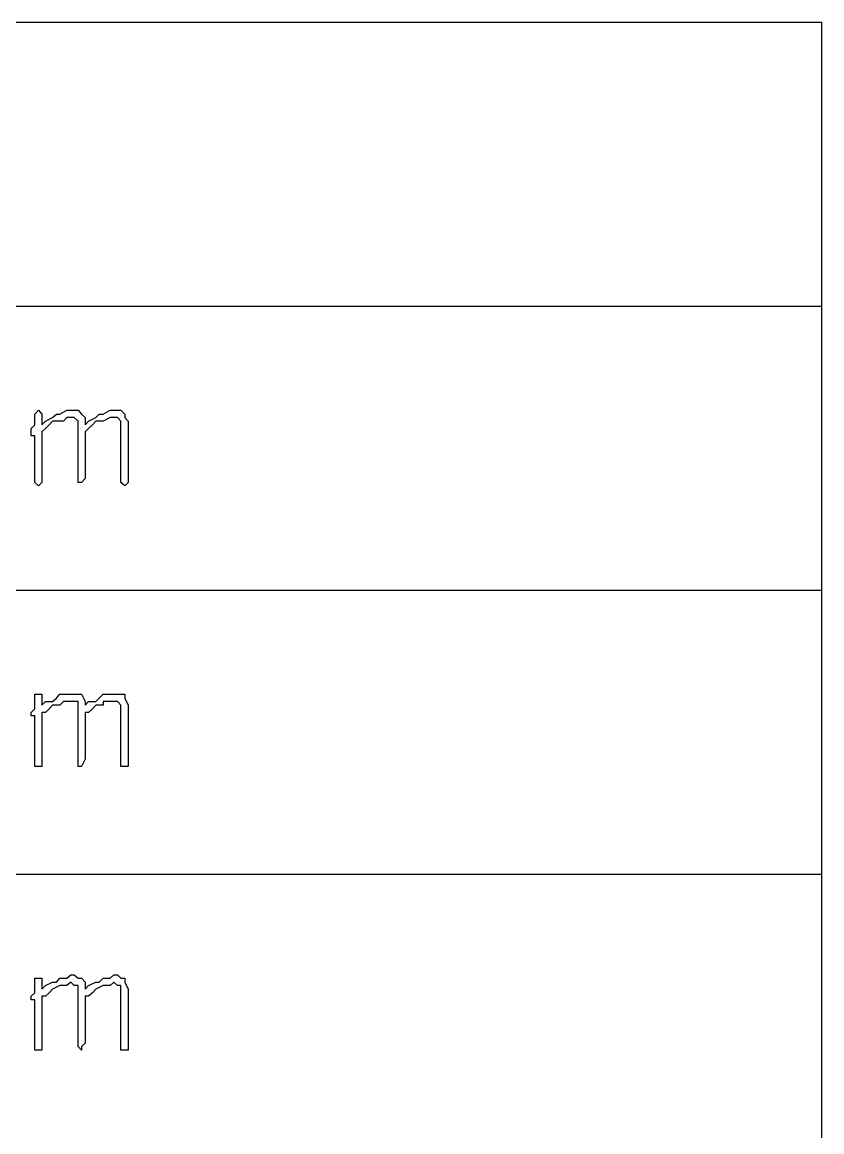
# Model space of a CAD drawing. Header units: millimetres. Extents: x -518.8 to -461.2, y 3.5 to 44.2.
# Drawn here: x -510.25 to -508.834, y 11.199 to 13.165 of the extents above; entities that cross this region are included whole.
import ezdxf

# ---------------------------------------------------------------- set-up
doc = ezdxf.new("R2010")
doc.units = ezdxf.units.MM
doc.header["$MEASUREMENT"] = 0
for name, color, linetype in [('14', 14, 'Continuous'), ('7', 7, 'Continuous'), ('MYSOLIDS', 7, 'Continuous')]:
    doc.layers.add(name, color=color, linetype=linetype)

msp = doc.modelspace()

# ---------------------------------------------------------------- linework, layer by layer
at = {"layer": '14'}
for points in [[(-513.9391, 13.1646), (-508.8339, 13.1646)], [(-513.9391, 12.6616), (-508.8339, 12.6616)]]:
    msp.add_lwpolyline(points, dxfattribs=at)
at = {"layer": '7'}
for points in [[(-513.9391, 9.1541), (-508.8339, 9.1541), (-508.8339, 9.1541), (-508.8339, 13.1646)], [(-513.9391, 12.1586), (-508.8339, 12.1586)], [(-513.9391, 11.6556), (-508.8339, 11.6556)]]:
    msp.add_lwpolyline(points, dxfattribs=at)
at = {"layer": 'MYSOLIDS'}
for points in [[(-510.1384, 12.4518), (-510.1324, 12.4578), (-510.1196, 12.4646), (-510.1136, 12.4706), (-510.1068, 12.4706), (-510.094, 12.4774), (-510.088, 12.4774), (-510.0812, 12.4774), (-510.0752, 12.4774), (-510.0684, 12.4706), (-510.0684, 12.4646), (-510.0624, 12.4578), (-510.0624, 12.4451), (-510.0624, 12.4391), (-510.0624, 12.4323), (-510.0624, 12.4195), (-510.0624, 12.4135), (-510.0624, 12.4007), (-510.0624, 12.3947), (-510.0624, 12.3819), (-510.0624, 12.3751), (-510.0624, 12.3624), (-510.0624, 12.3624), (-510.0624, 12.3563), (-510.0624, 12.3563), (-510.0624, 12.3496), (-510.0624, 12.3496), (-510.0684, 12.3436), (-510.0684, 12.3436), (-510.0752, 12.3496), (-510.0752, 12.3496), (-510.0752, 12.3563), (-510.0752, 12.3624), (-510.0752, 12.3691), (-510.0752, 12.3751), (-510.0752, 12.3879), (-510.0752, 12.3947), (-510.0752, 12.4007), (-510.0752, 12.4135), (-510.0752, 12.4195), (-510.0752, 12.4323), (-510.0752, 12.4391), (-510.0752, 12.4518), (-510.0752, 12.4578), (-510.0812, 12.4646), (-510.088, 12.4646), (-510.088, 12.4646), (-510.094, 12.4646), (-510.1068, 12.4578), (-510.1068, 12.4578), (-510.1196, 12.4578), (-510.1256, 12.4518), (-510.1324, 12.4451), (-510.1384, 12.4391), (-510.1384, 12.3563), (-510.1451, 12.3496), (-510.1451, 12.3496), (-510.1451, 12.3496), (-510.1451, 12.3496), (-510.1511, 12.3496), (-510.1511, 12.3496), (-510.1511, 12.3563), (-510.1511, 12.3563), (-510.1511, 12.4451), (-510.1511, 12.4518), (-510.1511, 12.4578), (-510.1579, 12.4646), (-510.1639, 12.4646), (-510.1639, 12.4646), (-510.1707, 12.4646), (-510.1767, 12.4578), (-510.1835, 12.4578), (-510.1963, 12.4578), (-510.2023, 12.4518), (-510.209, 12.4451), (-510.2151, 12.4391), (-510.2151, 12.3563), (-510.2151, 12.3496), (-510.2151, 12.3496), (-510.2211, 12.3436), (-510.2211, 12.3436), (-510.2278, 12.3496), (-510.2278, 12.3496), (-510.2278, 12.3563), (-510.2278, 12.3563), (-510.2278, 12.4323), (-510.2278, 12.4323), (-510.2278, 12.4323), (-510.2339, 12.4323), (-510.2339, 12.4323), (-510.2339, 12.4391), (-510.2339, 12.4391), (-510.2339, 12.4391), (-510.2339, 12.4391), (-510.2339, 12.4451), (-510.2339, 12.4451), (-510.2278, 12.4518), (-510.2278, 12.4518), (-510.2278, 12.4646), (-510.2278, 12.4706), (-510.2278, 12.4706), (-510.2211, 12.4774), (-510.2211, 12.4774), (-510.2151, 12.4706), (-510.2151, 12.4706), (-510.2151, 12.4646), (-510.2151, 12.4646), (-510.2151, 12.4518), (-510.209, 12.4578), (-510.1963, 12.4646), (-510.1895, 12.4706), (-510.1835, 12.4706), (-510.1707, 12.4774), (-510.1639, 12.4774), (-510.1579, 12.4774), (-510.1511, 12.4774), (-510.1451, 12.4706), (-510.1384, 12.4646), (-510.1384, 12.4578), (-510.1384, 12.4518), (-510.1384, 12.4518), (-510.1384, 12.4518), (-510.1384, 12.4518)], [(-510.1384, 11.9548), (-510.1324, 11.9616), (-510.1196, 11.9616), (-510.1136, 11.9676), (-510.1068, 11.9744), (-510.094, 11.9744), (-510.088, 11.9744), (-510.0812, 11.9744), (-510.0752, 11.9744), (-510.0684, 11.9744), (-510.0684, 11.9676), (-510.0624, 11.9548), (-510.0624, 11.9488), (-510.0624, 11.936), (-510.0624, 11.9293), (-510.0624, 11.9172), (-510.0624, 11.9105), (-510.0624, 11.8977), (-510.0624, 11.8917), (-510.0624, 11.8789), (-510.0624, 11.8721), (-510.0624, 11.8594), (-510.0624, 11.8594), (-510.0624, 11.8533), (-510.0624, 11.8533), (-510.0624, 11.8466), (-510.0624, 11.8466), (-510.0684, 11.8466), (-510.0684, 11.8466), (-510.0752, 11.8466), (-510.0752, 11.8466), (-510.0752, 11.8533), (-510.0752, 11.8594), (-510.0752, 11.8661), (-510.0752, 11.8789), (-510.0752, 11.8849), (-510.0752, 11.8977), (-510.0752, 11.9045), (-510.0752, 11.9105), (-510.0752, 11.9172), (-510.0752, 11.9293), (-510.0752, 11.936), (-510.0752, 11.9488), (-510.0752, 11.9548), (-510.0812, 11.9616), (-510.088, 11.9616), (-510.088, 11.9616), (-510.094, 11.9616), (-510.1068, 11.9616), (-510.1068, 11.9548), (-510.1196, 11.9548), (-510.1256, 11.9488), (-510.1324, 11.9421), (-510.1384, 11.9421), (-510.1384, 11.8594), (-510.1451, 11.8466), (-510.1451, 11.8466), (-510.1451, 11.8466), (-510.1451, 11.8466), (-510.1511, 11.8466), (-510.1511, 11.8466), (-510.1511, 11.8594), (-510.1511, 11.8594), (-510.1511, 11.9488), (-510.1511, 11.9488), (-510.1511, 11.9616), (-510.1579, 11.9616), (-510.1639, 11.9616), (-510.1639, 11.9616), (-510.1707, 11.9616), (-510.1767, 11.9616), (-510.1835, 11.9548), (-510.1963, 11.9548), (-510.2023, 11.9488), (-510.209, 11.9421), (-510.2151, 11.9421), (-510.2151, 11.8533), (-510.2151, 11.8466), (-510.2151, 11.8466), (-510.2211, 11.8466), (-510.2211, 11.8466), (-510.2278, 11.8466), (-510.2278, 11.8466), (-510.2278, 11.8533), (-510.2278, 11.8533), (-510.2278, 11.936), (-510.2278, 11.936), (-510.2278, 11.936), (-510.2339, 11.936), (-510.2339, 11.936), (-510.2339, 11.936), (-510.2339, 11.936), (-510.2339, 11.936), (-510.2339, 11.936), (-510.2339, 11.9421), (-510.2339, 11.9421), (-510.2278, 11.9488), (-510.2278, 11.9488), (-510.2278, 11.9676), (-510.2278, 11.9744), (-510.2278, 11.9744), (-510.2211, 11.9744), (-510.2211, 11.9744), (-510.2151, 11.9744), (-510.2151, 11.9744), (-510.2151, 11.9676), (-510.2151, 11.9676), (-510.2151, 11.9548), (-510.209, 11.9616), (-510.1963, 11.9616), (-510.1895, 11.9676), (-510.1835, 11.9744), (-510.1707, 11.9744), (-510.1639, 11.9744), (-510.1579, 11.9744), (-510.1511, 11.9744), (-510.1451, 11.9744), (-510.1384, 11.9616), (-510.1384, 11.9548), (-510.1384, 11.9548), (-510.1384, 11.9548), (-510.1384, 11.9548), (-510.1384, 11.9548)], [(-510.1384, 11.4518), (-510.1324, 11.4586), (-510.1196, 11.4646), (-510.1136, 11.4646), (-510.1068, 11.4714), (-510.094, 11.4714), (-510.088, 11.4774), (-510.0812, 11.4774), (-510.0752, 11.4714), (-510.0684, 11.4714), (-510.0684, 11.4646), (-510.0624, 11.4518), (-510.0624, 11.4458), (-510.0624, 11.4398), (-510.0624, 11.427), (-510.0624, 11.4203), (-510.0624, 11.4075), (-510.0624, 11.4015), (-510.0624, 11.3887), (-510.0624, 11.3819), (-510.0624, 11.3691), (-510.0624, 11.3631), (-510.0624, 11.3631), (-510.0624, 11.3503), (-510.0624, 11.3503), (-510.0624, 11.3443), (-510.0624, 11.3443), (-510.0684, 11.3443), (-510.0684, 11.3443), (-510.0752, 11.3443), (-510.0752, 11.3443), (-510.0752, 11.3503), (-510.0752, 11.3563), (-510.0752, 11.3631), (-510.0752, 11.3759), (-510.0752, 11.3819), (-510.0752, 11.3947), (-510.0752, 11.4015), (-510.0752, 11.4075), (-510.0752, 11.4203), (-510.0752, 11.427), (-510.0752, 11.4398), (-510.0752, 11.4458), (-510.0752, 11.4586), (-510.0812, 11.4586), (-510.088, 11.4646), (-510.088, 11.4646), (-510.094, 11.4586), (-510.1068, 11.4586), (-510.1068, 11.4586), (-510.1196, 11.4518), (-510.1256, 11.4458), (-510.1324, 11.4398), (-510.1384, 11.4398), (-510.1384, 11.3563), (-510.1451, 11.3503), (-510.1451, 11.3503), (-510.1451, 11.3443), (-510.1451, 11.3443), (-510.1511, 11.3503), (-510.1511, 11.3503), (-510.1511, 11.3563), (-510.1511, 11.3563), (-510.1511, 11.4458), (-510.1511, 11.4458), (-510.1511, 11.4586), (-510.1579, 11.4586), (-510.1639, 11.4646), (-510.1639, 11.4646), (-510.1707, 11.4586), (-510.1767, 11.4586), (-510.1835, 11.4586), (-510.1963, 11.4518), (-510.2023, 11.4458), (-510.209, 11.4398), (-510.2151, 11.4398), (-510.2151, 11.3503), (-510.2151, 11.3443), (-510.2151, 11.3443), (-510.2211, 11.3443), (-510.2211, 11.3443), (-510.2278, 11.3443), (-510.2278, 11.3443), (-510.2278, 11.3503), (-510.2278, 11.3503), (-510.2278, 11.433), (-510.2278, 11.433), (-510.2278, 11.433), (-510.2339, 11.433), (-510.2339, 11.433), (-510.2339, 11.433), (-510.2339, 11.433), (-510.2339, 11.4398), (-510.2339, 11.4398), (-510.2339, 11.4398), (-510.2339, 11.4398), (-510.2278, 11.4458), (-510.2278, 11.4458), (-510.2278, 11.4646), (-510.2278, 11.4714), (-510.2278, 11.4714), (-510.2211, 11.4714), (-510.2211, 11.4714), (-510.2151, 11.4714), (-510.2151, 11.4714), (-510.2151, 11.4646), (-510.2151, 11.4646), (-510.2151, 11.4518), (-510.209, 11.4586), (-510.1963, 11.4646), (-510.1895, 11.4646), (-510.1835, 11.4714), (-510.1707, 11.4714), (-510.1639, 11.4774), (-510.1579, 11.4774), (-510.1511, 11.4714), (-510.1451, 11.4714), (-510.1384, 11.4646), (-510.1384, 11.4518), (-510.1384, 11.4518), (-510.1384, 11.4518), (-510.1384, 11.4518), (-510.1384, 11.4518)]]:
    msp.add_lwpolyline(points, dxfattribs=at)

doc.saveas('drawing.dxf')
